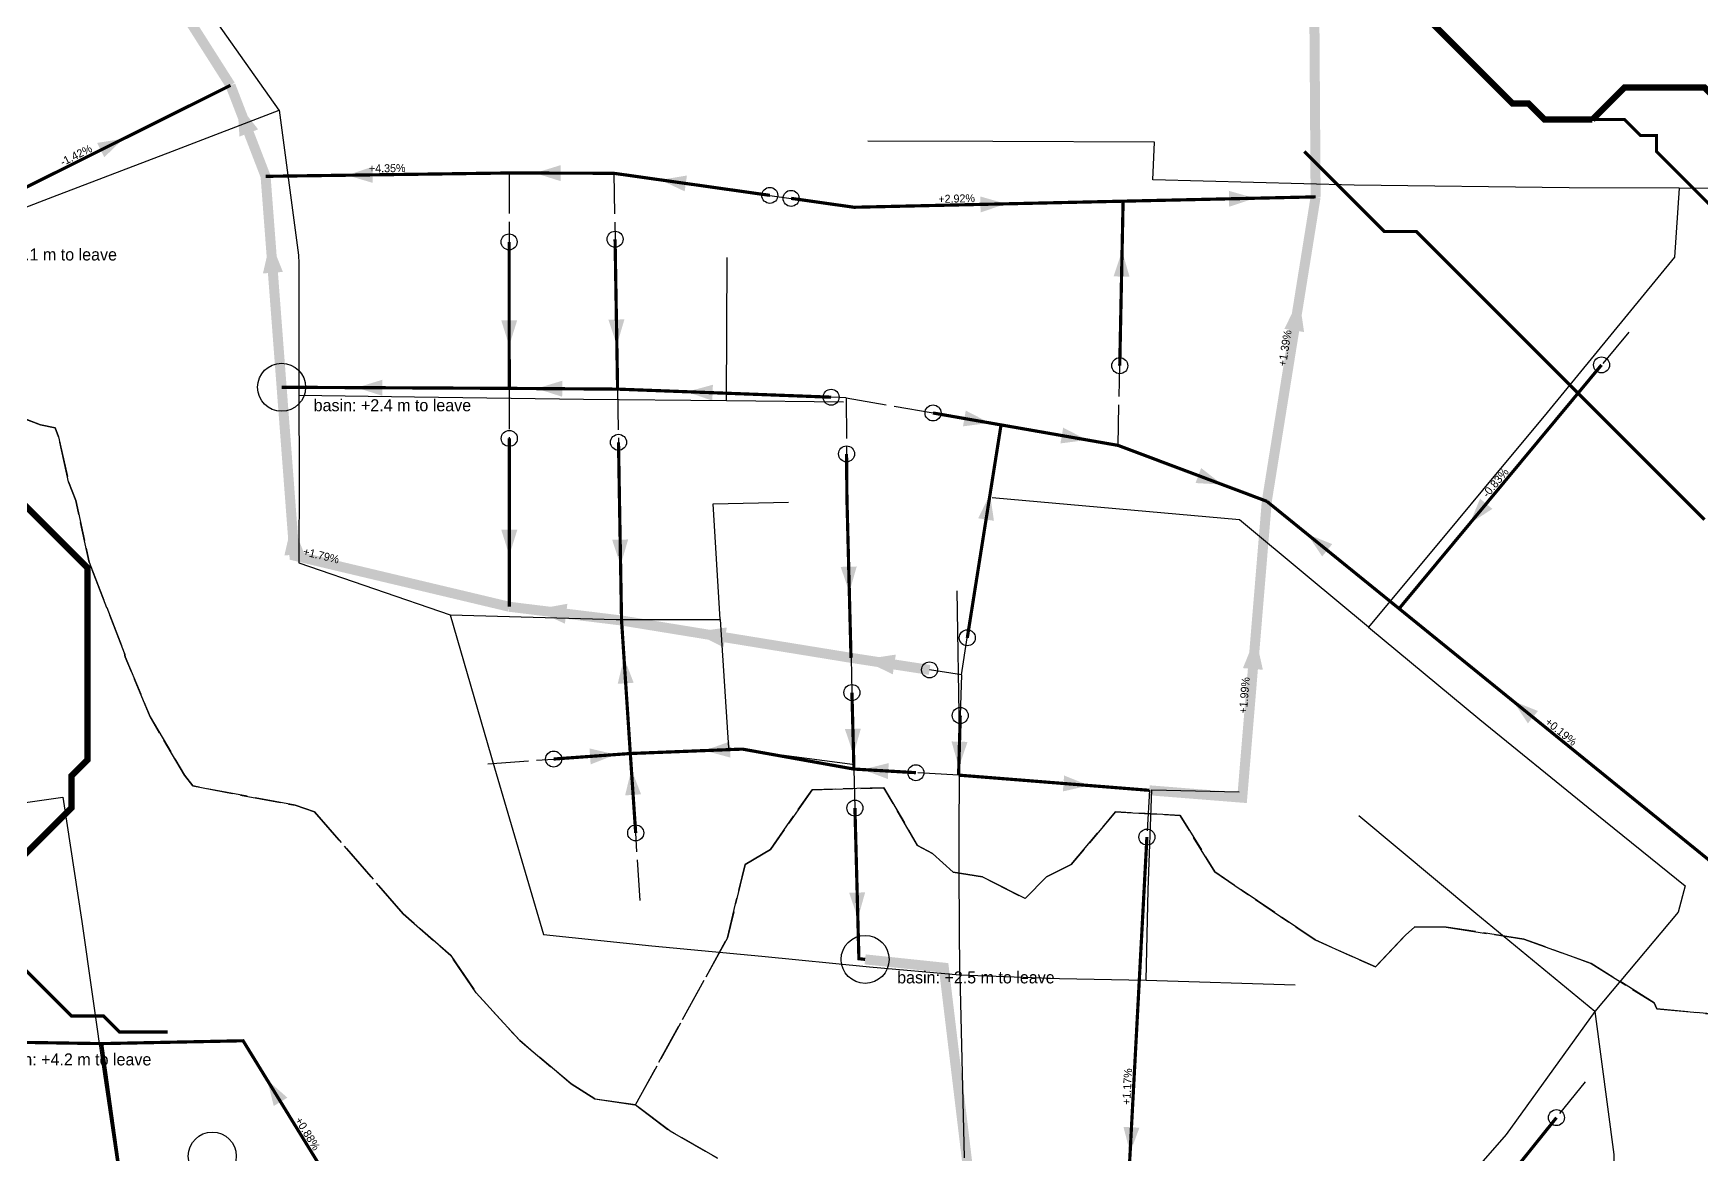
# Model space of a CAD drawing. Header units: metres. Extents: x 442821 to 452274, y 2561971 to 2571293.
# Drawn here: x 450322.4 to 450739.3, y 2569862.7 to 2570142.9 of the extents above; entities that cross this region are included whole.
import ezdxf
from ezdxf.enums import TextEntityAlignment as Align

# ---------------------------------------------------------------- set-up
doc = ezdxf.new("R2010")
doc.units = ezdxf.units.M
doc.header["$LTSCALE"] = 8
doc.linetypes.add('DASHDOT', pattern=[3.556, 2.54, -0.508, 0, -0.508])
doc.linetypes.add('DASHED', pattern=[1.524, 1.27, -0.254])
for name, color, linetype in [('A_ARROWS', 7, 'Continuous'), ('A_BASINS', 1, 'Continuous'), ('A_BRANCH', 7, 'Continuous'), ('A_BUILT_2006', 252, 'Continuous'), ('A_CATCHMENTS', 7, 'Continuous'), ('A_GRADIENT', 8, 'Continuous'), ('A_HEAD_GAP', 8, 'Continuous'), ('A_HEADS', 8, 'Continuous'), ('A_LATERAL', 7, 'Continuous'), ('A_STREAMS', 5, 'Continuous'), ('A_SUBMAIN', 7, 'Continuous')]:
    doc.layers.add(name, color=color, linetype=linetype)

msp = doc.modelspace()

# ---------------------------------------------------------------- linework, layer by layer
at = {"layer": 'A_ARROWS', "color": 3}
for points in [[(450373.37, 2570125.5), (450378.58, 2570118.93), (450373.91, 2570117.13)], [(450344.95, 2570116.61), (450340.11, 2570111.96), (450338.33, 2570115.54)], [(450400.77, 2570107.47), (450407.14, 2570109.56), (450407.19, 2570105.56)], [(450447.76, 2570108.01), (450454.17, 2570109.99), (450454.15, 2570105.99)], [(450479.11, 2570106.31), (450485.72, 2570107.39), (450485.16, 2570103.43)], [(450565.46, 2570100.32), (450559.1, 2570098.18), (450559.01, 2570102.17)], [(450627.58, 2570101.72), (450621.22, 2570099.58), (450621.13, 2570103.58)], [(450381.65, 2570091.09), (450384.75, 2570083.3), (450379.77, 2570082.92)], [(450594.45, 2570088.54), (450596.32, 2570082.1), (450592.32, 2570082.18)], [(450638.73, 2570076.57), (450639.94, 2570068.27), (450635, 2570069.07)], [(450441.31, 2570064.84), (450439.31, 2570071.24), (450443.31, 2570071.24)], [(450468.2, 2570065), (450466.1, 2570071.37), (450470.1, 2570071.43)], [(450403.19, 2570054.38), (450409.6, 2570056.35), (450409.58, 2570052.35)], [(450448.15, 2570054.15), (450454.56, 2570056.11), (450454.54, 2570052.11)], [(450485.74, 2570053.35), (450492.21, 2570055.11), (450492.06, 2570051.12)], [(450561.35, 2570045.57), (450554.7, 2570044.71), (450555.39, 2570048.65)], [(450585.7, 2570041.31), (450579.05, 2570040.44), (450579.74, 2570044.38)], [(450619.5, 2570030.16), (450612.81, 2570030.54), (450614.21, 2570034.29)], [(450561.46, 2570027.74), (450562.44, 2570021.11), (450558.49, 2570021.73)], [(450681.36, 2570020.44), (450683.91, 2570026.64), (450686.99, 2570024.09)], [(450387.02, 2570020.61), (450390.12, 2570012.83), (450385.13, 2570012.45)], [(450441.33, 2570012.45), (450439.33, 2570018.85), (450443.33, 2570018.85)], [(450469.14, 2570010), (450467.03, 2570016.37), (450471.03, 2570016.44)], [(450640.74, 2570017.77), (450646.97, 2570015.29), (450644.45, 2570012.19)], [(450526.3, 2570003.24), (450524.14, 2570009.59), (450528.14, 2570009.69)], [(450447.59, 2569998.86), (450455.84, 2570000.37), (450455.23, 2569995.4)], [(450487.38, 2569993.26), (450495.68, 2569994.44), (450494.87, 2569989.51)], [(450627.81, 2569992.06), (450629.64, 2569983.88), (450624.66, 2569984.29)], [(450469.99, 2569986.89), (450472.41, 2569980.63), (450468.42, 2569980.37)], [(450529.63, 2569986.41), (450537.91, 2569987.67), (450537.16, 2569982.73)], [(450692.15, 2569976.06), (450698.38, 2569973.58), (450695.86, 2569970.48)], [(450527.35, 2569962.71), (450525.19, 2569969.05), (450529.18, 2569969.16)], [(450467.9, 2569962.69), (450461.66, 2569960.23), (450461.37, 2569964.22)], [(450490.09, 2569963.68), (450496.41, 2569965.93), (450496.57, 2569961.93)], [(450553.66, 2569959.51), (450551.84, 2569965.96), (450555.84, 2569965.85)], [(450529.65, 2569958.93), (450536.15, 2569960.56), (450535.92, 2569956.57)], [(450471.84, 2569959), (450474.26, 2569952.75), (450470.27, 2569952.48)], [(450586.19, 2569954.95), (450579.66, 2569953.47), (450579.97, 2569957.46)]]:
    msp.add_solid(points, dxfattribs=at)
at = {"layer": 'A_ARROWS', "color": 2}
for points in [[(450528.43, 2569921.79), (450526.26, 2569928.14), (450530.26, 2569928.24)], [(450596.46, 2569863.15), (450594.8, 2569869.65), (450598.79, 2569869.44)]]:
    msp.add_solid(points, dxfattribs=at)
at = {"layer": 'A_ARROWS', "color": 1}
msp.add_solid([(450380.83, 2569881.36), (450385.88, 2569876.95), (450382.47, 2569874.86)], dxfattribs=at)
at = {"layer": 'A_BASINS', "color": 1}
for centre in [(450384.44, 2570054.48), (450530.25, 2569911.5), (450367.12, 2569862.35)]:
    msp.add_circle(centre, 6, dxfattribs=at)
at = {"layer": 'A_BRANCH', "color": 3, "const_width": 0.8}
for points in [[(450511.74, 2570101.69), (450527.47, 2570099.46), (450594.71, 2570100.98)], [(450593.87, 2570059.87), (450594.71, 2570100.98)], [(450441.29, 2570090.8), (450441.32, 2570054.2)], [(450467.76, 2570091.48), (450468.39, 2570054.01)], [(450521.75, 2570052), (450468.39, 2570054.01)], [(450555.78, 2569991.87), (450564.21, 2570045.07)], [(450468.62, 2570040.72), (450468.84, 2570027.41), (450469.38, 2569996.19)], [(450525.6, 2570037.82), (450525.7, 2570026.74), (450526.72, 2569986.86)], [(450526.95, 2569978.18), (450527.45, 2569959.06)], [(450554.02, 2569972.45), (450553.6, 2569957.55)], [(450542.93, 2569958.16), (450527.45, 2569959.06)]]:
    msp.add_lwpolyline(points, dxfattribs=at)
at = {"layer": 'A_BRANCH', "color": 3, "linetype": 'DASHED', "const_width": 0.8}
for points in [[(450441.33, 2570041.7), (450441.33, 2570028.03), (450441.34, 2569999.62)], [(450742.6, 2569935.12), (450663.68, 2569999.16)]]:
    msp.add_lwpolyline(points, dxfattribs=at)
at = {"layer": 'A_BRANCH', "color": 2, "const_width": 0.8}
for points in [[(450527.7, 2569949.32), (450528.69, 2569911.67), (450530.25, 2569911.5)], [(450600.66, 2569942.07), (450595.34, 2569842.08), (450603.55, 2569818.55)]]:
    msp.add_lwpolyline(points, dxfattribs=at)
at = {"layer": 'A_BRANCH', "color": 1, "const_width": 0.8}
msp.add_lwpolyline([(450363.08, 2569655.74), (450357.68, 2569743.34), (450353.2, 2569791.4), (450339.48, 2569890.45)], dxfattribs=at)
at = {"layer": 'A_BUILT_2006', "color": 252}
for points in [[(450383.83, 2570123.75), (450361.12, 2570155.94)], [(450357.15, 2570113.51), (450383.83, 2570123.75)], [(450383.83, 2570123.75), (450388.69, 2570087.53)], [(450562.18, 2570115.86), (450530.96, 2570115.96)], [(450602.52, 2570115.75), (450562.18, 2570115.86)], [(450602.12, 2570106.32), (450602.52, 2570115.75)], [(450327.27, 2570102.04), (450357.15, 2570113.51)], [(450652.41, 2570105.02), (450602.12, 2570106.32)], [(450297.36, 2570090.55), (450327.27, 2570102.04)], [(450706.2, 2570104.31), (450652.41, 2570105.02)], [(450733.7, 2570104.21), (450706.2, 2570104.31)], [(450733.7, 2570104.21), (450732.47, 2570087.01)], [(450756.19, 2570104.01), (450733.7, 2570104.21)], [(450388.69, 2570087.53), (450388.7, 2570085.53), (450388.71, 2570052.52)], [(450495.57, 2570051.2), (450495.77, 2570086.89)], [(450732.47, 2570087.01), (450700.66, 2570048.19)], [(450388.71, 2570052.52), (450417.68, 2570052.09)], [(450388.71, 2570052.52), (450388.8, 2570032.25)], [(450417.68, 2570052.09), (450459.87, 2570051.52)], [(450459.87, 2570051.52), (450495.57, 2570051.2)], [(450495.57, 2570051.2), (450524.82, 2570050.85)], [(450700.66, 2570048.19), (450684.56, 2570028.8), (450678.45, 2570021.41)], [(450388.8, 2570032.25), (450388.75, 2570010.63)], [(450592.87, 2570024.1), (450562, 2570026.84)], [(450492.25, 2570025.33), (450511.07, 2570025.74)], [(450494.02, 2569996.47), (450492.25, 2570025.33)], [(450623.81, 2570021.36), (450592.87, 2570024.1)], [(450640.7, 2570007.26), (450623.81, 2570021.36)], [(450678.45, 2570021.41), (450656.05, 2569994.49)], [(450388.75, 2570010.63), (450426.56, 2569997.58)], [(450656.05, 2569994.49), (450640.7, 2570007.26)], [(450553.81, 2569967.78), (450553.28, 2570003.62)], [(450426.56, 2569997.58), (450437.65, 2569959.35)], [(450426.56, 2569997.58), (450468.02, 2569996.44)], [(450468.02, 2569996.44), (450494.02, 2569996.47)], [(450494.02, 2569996.47), (450496.07, 2569964.33)], [(450656.05, 2569994.49), (450683.86, 2569971.44)], [(450683.86, 2569971.44), (450710.95, 2569949.49)], [(450496.07, 2569964.33), (450527.7, 2569960.2)], [(450553.73, 2569932.87), (450553.81, 2569967.78)], [(450437.65, 2569959.35), (450449.91, 2569917.72)], [(450291.94, 2569946.64), (450329.8, 2569952.07)], [(450329.8, 2569952.07), (450334.53, 2569920.94)], [(450601, 2569928.88), (450601.9, 2569953.84)], [(450601.9, 2569953.84), (450623.72, 2569953.38)], [(450710.95, 2569949.49), (450735.14, 2569929.86)], [(450682.83, 2569922.99), (450653.63, 2569947.4)], [(450553.92, 2569907.62), (450553.73, 2569932.87)], [(450600.51, 2569906.34), (450601, 2569928.88)], [(450735.14, 2569929.86), (450733.43, 2569923.33)], [(450712.63, 2569898.49), (450682.83, 2569922.99)], [(450733.43, 2569923.33), (450712.63, 2569898.49)], [(450334.53, 2569920.94), (450339.94, 2569882.91)], [(450449.91, 2569917.72), (450476.97, 2569914.9)], [(450476.97, 2569914.9), (450504.47, 2569912.34)], [(450504.47, 2569912.34), (450531.34, 2569909.65)], [(450531.34, 2569909.65), (450553.92, 2569907.62)], [(450553.92, 2569907.62), (450578.8, 2569906.73)], [(450553.92, 2569907.62), (450554.98, 2569861.94)], [(450578.8, 2569906.73), (450600.51, 2569906.34)], [(450600.51, 2569906.34), (450637.68, 2569905.14)], [(450712.63, 2569898.49), (450690.43, 2569867.72)], [(450712.63, 2569898.49), (450717.37, 2569862.77)], [(450339.94, 2569882.91), (450343.28, 2569860.39)], [(450690.43, 2569867.72), (450675.37, 2569850.53)], [(450717.37, 2569862.77), (450716.83, 2569827.78)]]:
    msp.add_lwpolyline(points, dxfattribs=at)
at = {"layer": 'A_CATCHMENTS', "color": 3, "linetype": 'DASHED'}
msp.add_lwpolyline([(450772.21, 2569894.98), (450728.11, 2569899.15), (450727.45, 2569900.62), (450711.71, 2569910.49), (450694.81, 2569916.54), (450675.47, 2569919.59), (450667.62, 2569919.6), (450665.28, 2569917.56), (450657.81, 2569909.63), (450642.67, 2569916.36), (450617.67, 2569933.34), (450608.94, 2569947.49), (450592.85, 2569948.35), (450581.75, 2569935.25), (450575.57, 2569932.12), (450570.21, 2569926.68), (450559.57, 2569932.1), (450552.25, 2569933.29), (450547.12, 2569937.97), (450543.35, 2569939.92), (450534.95, 2569954.38), (450516.98, 2569953.91), (450506.57, 2569938.95), (450500.28, 2569935.25), (450495.84, 2569916.89), (450472.84, 2569875.14), (450462.67, 2569876.61), (450456.76, 2569880.44), (450443.93, 2569891.19), (450433.03, 2569903.15), (450426.71, 2569912.43), (450414.8, 2569922.9), (450392.67, 2569948.39), (450387.82, 2569950), (450362.22, 2569954.85), (450360.13, 2569957.56), (450351.58, 2569972.13), (450345.38, 2569987.14), (450345.16, 2569988.01), (450336.38, 2570010.78), (450333.03, 2570026.14), (450331.21, 2570030.87), (450328.69, 2570042.09), (450327.84, 2570044.32), (450324.21, 2570045.12), (450303.76, 2570052.86)], dxfattribs=at)
at = {"layer": 'A_CATCHMENTS', "color": 1, "linetype": 'DASHED'}
msp.add_lwpolyline([(450303.76, 2570052.86), (450324.21, 2570045.12), (450327.84, 2570044.32), (450328.69, 2570042.09), (450331.21, 2570030.87), (450333.03, 2570026.14), (450336.38, 2570010.78), (450345.16, 2569988.01), (450345.38, 2569987.14), (450351.58, 2569972.13), (450360.13, 2569957.56), (450362.22, 2569954.85), (450387.82, 2569950), (450392.67, 2569948.39), (450414.8, 2569922.9), (450426.71, 2569912.43), (450433.03, 2569903.15), (450443.93, 2569891.19), (450456.76, 2569880.44), (450462.67, 2569876.61), (450472.84, 2569875.14), (450481.48, 2569868.63), (450493.33, 2569861.82)], dxfattribs=at)
at = {"layer": 'A_CATCHMENTS', "color": 2, "linetype": 'DASHED'}
msp.add_lwpolyline([(450493.33, 2569861.82), (450481.48, 2569868.63), (450472.84, 2569875.14), (450495.84, 2569916.89), (450500.28, 2569935.25), (450506.57, 2569938.95), (450516.98, 2569953.91), (450534.95, 2569954.38), (450543.35, 2569939.92), (450547.12, 2569937.97), (450552.25, 2569933.29), (450559.57, 2569932.1), (450570.21, 2569926.68), (450575.57, 2569932.12), (450581.75, 2569935.25), (450592.85, 2569948.35), (450608.94, 2569947.49), (450617.67, 2569933.34), (450642.67, 2569916.36), (450657.81, 2569909.63), (450665.28, 2569917.56), (450667.62, 2569919.6), (450675.47, 2569919.59), (450694.81, 2569916.54), (450711.71, 2569910.49), (450727.45, 2569900.62), (450728.11, 2569899.15), (450772.21, 2569894.98)], dxfattribs=at)
at = {"layer": 'A_HEAD_GAP', "color": 8, "linetype": 'DASHED'}
for points in [[(450441.27, 2570108.03), (450441.29, 2570090.8)], [(450467.49, 2570107.95), (450467.76, 2570091.48)], [(450506.43, 2570102.44), (450511.74, 2570101.69)], [(450721.06, 2570068.25), (450714.26, 2570060.06)], [(450593.46, 2570039.95), (450593.87, 2570059.87)], [(450441.32, 2570054.2), (450441.33, 2570041.7)], [(450468.39, 2570054.01), (450468.62, 2570040.72)], [(450525.47, 2570051.86), (450521.75, 2570052)], [(450525.47, 2570051.86), (450525.6, 2570037.82)], [(450525.47, 2570051.86), (450547.21, 2570048.05)], [(450554.31, 2569982.62), (450555.78, 2569991.87)], [(450526.72, 2569986.86), (450526.95, 2569978.18)], [(450554.31, 2569982.62), (450546.34, 2569983.84)], [(450554.31, 2569982.62), (450554.02, 2569972.45)], [(450435.99, 2569960.38), (450452.41, 2569961.57)], [(450527.45, 2569959.06), (450527.7, 2569949.32)], [(450553.6, 2569957.55), (450542.93, 2569958.16)], [(450601.28, 2569953.75), (450600.66, 2569942.07)], [(450474.05, 2569926.25), (450472.91, 2569943.1)], [(450710.16, 2569880.87), (450703, 2569871.95)]]:
    msp.add_lwpolyline(points, dxfattribs=at)
at = {"layer": 'A_HEADS', "color": 3}
for centre in [(450506.43, 2570102.44), (450511.74, 2570101.69), (450467.76, 2570091.48), (450441.29, 2570090.8), (450593.87, 2570059.87), (450714.26, 2570060.06), (450521.75, 2570052), (450547.21, 2570048.05), (450441.33, 2570041.7), (450468.62, 2570040.72), (450525.6, 2570037.82), (450555.78, 2569991.87), (450546.34, 2569983.84), (450526.95, 2569978.18), (450554.02, 2569972.45), (450452.41, 2569961.57), (450542.93, 2569958.16), (450472.91, 2569943.1)]:
    msp.add_circle(centre, 2, dxfattribs=at)
at = {"layer": 'A_HEADS', "color": 2}
for centre in [(450527.7, 2569949.32), (450600.66, 2569942.07), (450703, 2569871.95)]:
    msp.add_circle(centre, 2, dxfattribs=at)
at = {"layer": 'A_LATERAL', "color": 3, "linetype": 'DASHDOT', "const_width": 0.8}
for points in [[(450295.94, 2570092.16), (450371.66, 2570129.93)], [(450714.26, 2570060.06), (450663.68, 2569999.16)], [(450471.57, 2569962.95), (450469.38, 2569996.19)], [(450452.41, 2569961.57), (450471.57, 2569962.95)], [(450472.91, 2569943.1), (450471.57, 2569962.95)], [(450553.6, 2569957.55), (450601.28, 2569953.75)]]:
    msp.add_lwpolyline(points, dxfattribs=at)
at = {"layer": 'A_LATERAL', "color": 3, "const_width": 0.8}
for points in [[(450441.27, 2570108.03), (450380.43, 2570107.19)], [(450467.49, 2570107.95), (450441.27, 2570108.03)], [(450506.43, 2570102.44), (450467.49, 2570107.95)], [(450594.71, 2570100.98), (450642.82, 2570102.06)], [(450441.32, 2570054.2), (450384.44, 2570054.48)], [(450468.39, 2570054.01), (450441.32, 2570054.2)], [(450547.21, 2570048.05), (450564.21, 2570045.07)], [(450564.21, 2570045.07), (450593.46, 2570039.95)], [(450593.46, 2570039.95), (450630.62, 2570025.98)], [(450527.45, 2569959.06), (450499.59, 2569964.05), (450471.57, 2569962.95)]]:
    msp.add_lwpolyline(points, dxfattribs=at)
at = {"layer": 'A_LATERAL', "color": 3, "linetype": 'DASHED', "const_width": 0.8}
msp.add_lwpolyline([(450663.68, 2569999.16), (450630.62, 2570025.98)], dxfattribs=at)
at = {"layer": 'A_LATERAL', "color": 1, "const_width": 0.8}
for points in [[(450339.48, 2569890.45), (450304.53, 2569891)], [(450422.84, 2569812.98), (450374.81, 2569891.16), (450339.48, 2569890.45)]]:
    msp.add_lwpolyline(points, dxfattribs=at)
at = {"layer": 'A_LATERAL', "color": 2, "linetype": 'DASHDOT', "const_width": 0.8}
msp.add_lwpolyline([(450703, 2569871.95), (450659.69, 2569817.97), (450677.3, 2569696.92)], dxfattribs=at)
at = {"layer": 'A_STREAMS', "color": 5}
for points, const_width in [([(450711.99, 2570121.41), (450707.99, 2570121.41), (450703.99, 2570121.41), (450699.99, 2570121.41), (450695.99, 2570125.41), (450691.98, 2570125.41), (450687.98, 2570129.41), (450683.98, 2570133.42), (450679.98, 2570137.42), (450675.98, 2570141.42), (450671.98, 2570145.42)], 1.6), ([(450743.99, 2570125.41), (450739.99, 2570129.41), (450735.99, 2570129.41), (450731.99, 2570129.41), (450727.99, 2570129.41), (450723.99, 2570129.41), (450719.99, 2570129.41), (450715.99, 2570125.41), (450711.99, 2570121.41)], 1.6), ([(450759.99, 2570081.4), (450755.99, 2570085.4), (450751.99, 2570089.4), (450747.99, 2570093.4), (450743.99, 2570097.4), (450739.99, 2570101.4), (450735.99, 2570105.41), (450731.99, 2570109.41), (450727.99, 2570113.41), (450727.99, 2570117.41), (450723.99, 2570117.41), (450719.99, 2570121.41), (450715.99, 2570121.41), (450711.99, 2570121.41)], 0.8), ([(450739.99, 2570021.38), (450735.99, 2570025.38), (450731.99, 2570029.38), (450727.99, 2570033.38), (450723.99, 2570037.38), (450719.99, 2570041.38), (450715.99, 2570045.39), (450711.99, 2570049.39), (450707.99, 2570053.39), (450703.99, 2570057.39), (450699.99, 2570061.39), (450695.99, 2570065.39), (450691.98, 2570069.39), (450687.98, 2570073.4), (450683.98, 2570077.4), (450679.98, 2570081.4), (450675.98, 2570085.4), (450671.98, 2570089.4), (450667.98, 2570093.4), (450663.98, 2570093.4), (450659.98, 2570093.4), (450655.98, 2570097.4), (450651.98, 2570101.4), (450647.98, 2570105.41), (450643.98, 2570109.41), (450639.98, 2570113.41)], 0.8), ([(450319.93, 2570025.38), (450323.93, 2570021.38), (450327.93, 2570017.38), (450331.94, 2570013.37), (450335.94, 2570009.37), (450335.94, 2570005.37), (450335.94, 2570001.37), (450335.94, 2569997.37), (450335.94, 2569993.37), (450335.94, 2569989.37), (450335.94, 2569985.36), (450335.94, 2569981.36), (450335.94, 2569977.36), (450335.94, 2569973.36), (450335.94, 2569969.36), (450335.94, 2569965.36), (450335.94, 2569961.36), (450331.94, 2569957.35), (450331.94, 2569953.35), (450331.94, 2569949.35), (450327.93, 2569945.35), (450323.93, 2569941.35), (450319.93, 2569937.35)], 1.6), ([(450355.94, 2569893.33), (450351.94, 2569893.33), (450347.94, 2569893.33), (450343.94, 2569893.33), (450339.94, 2569897.33), (450335.94, 2569897.33), (450331.94, 2569897.33), (450327.93, 2569901.34), (450323.93, 2569905.34), (450319.93, 2569909.34), (450315.93, 2569909.34), (450311.93, 2569909.34)], 0.8)]:
    msp.add_lwpolyline(points, dxfattribs=dict(at, const_width=const_width))
at = {"layer": 'A_SUBMAIN', "color": 3, "linetype": 'DASHED', "const_width": 2.5}
msp.add_lwpolyline([(450371.66, 2570129.93), (450332.39, 2570191.76), (450353.92, 2570306.69)], dxfattribs=at)
at = {"layer": 'A_SUBMAIN', "color": 3, "const_width": 2.5}
for points in [[(450642.82, 2570102.06), (450642.03, 2570216.23)], [(450630.62, 2570025.98), (450642.82, 2570102.06)], [(450441.34, 2569999.62), (450387.64, 2570012.39), (450384.44, 2570054.48)], [(450601.28, 2569953.75), (450624.48, 2569951.91), (450630.62, 2570025.98)], [(450469.38, 2569996.19), (450441.34, 2569999.62)], [(450526.72, 2569986.86), (450469.38, 2569996.19)], [(450546.34, 2569983.84), (450526.72, 2569986.86)]]:
    msp.add_lwpolyline(points, dxfattribs=at)
at = {"layer": 'A_SUBMAIN', "color": 3, "linetype": 'DASHDOT', "const_width": 2.5}
for points in [[(450380.43, 2570107.19), (450371.66, 2570129.93)], [(450384.44, 2570054.48), (450380.43, 2570107.19)]]:
    msp.add_lwpolyline(points, dxfattribs=at)
at = {"layer": 'A_SUBMAIN', "color": 2, "linetype": 'DASHDOT', "const_width": 2.5}
msp.add_lwpolyline([(450530.25, 2569911.5), (450549.91, 2569909.43), (450555.95, 2569859.1), (450576.6, 2569803.32), (450594.99, 2569783.89)], dxfattribs=at)

# ---------------------------------------------------------------- texts
at = {"layer": 'A_BASINS', "color": 1}
for s, p in [('basin: +3.1 m to leave', (450303.94, 2570086.16)), ('basin: +2.4 m to leave', (450392.44, 2570048.48)), ('basin: +2.5 m to leave', (450538.25, 2569905.5)), ('basin: +4.2 m to leave', (450312.53, 2569885))]:
    msp.add_text(s, height=3, dxfattribs=at).set_placement(p)
at = {"layer": 'A_GRADIENT', "color": 3}
for s, rotation, p in [('-1.42%', 26.5101, (450333.8, 2570111.05)), ('+4.35%', 0.7945, (450410.85, 2570107.61)), ('+2.92%', 1.2917, (450553.15, 2570100.04)), ('+1.39%', 80.8875, (450636.72, 2570064.02)), ('-0.83%', 50.2914, (450688.97, 2570029.61)), ('+1.79%', 346.6238, (450393.96, 2570010.89)), ('+1.99%', 85.2596, (450626.59, 2569977.35)), ('+0.19%', 320.9439, (450703.14, 2569967.14))]:
    msp.add_text(s, height=2, rotation=rotation, dxfattribs=at).set_placement(p, align=Align.BOTTOM_CENTER)
at = {"layer": 'A_GRADIENT', "color": 2}
msp.add_text('+1.17%', height=2, rotation=86.9545, dxfattribs=at).set_placement((450597.33, 2569879.63), align=Align.BOTTOM_CENTER)
at = {"layer": 'A_GRADIENT', "color": 1}
msp.add_text('+0.88%', height=2, rotation=301.5666, dxfattribs=at).set_placement((450389.57, 2569867.12), align=Align.BOTTOM_CENTER)

doc.saveas('drawing.dxf')
